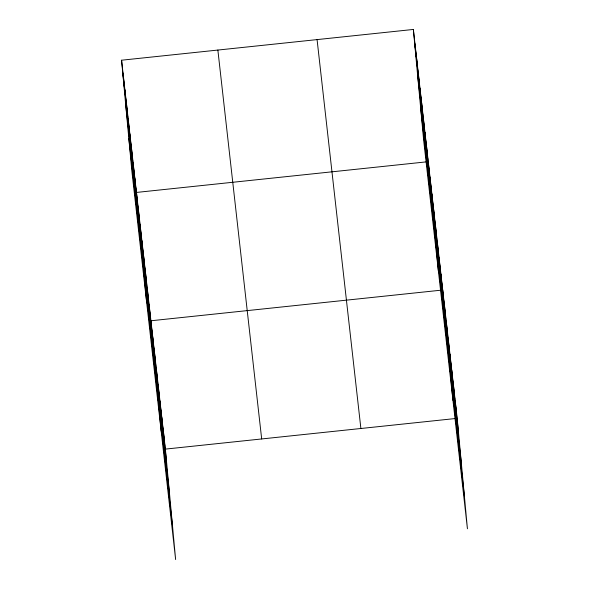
<?xml version="1.0" encoding="UTF-8"?>
<svg xmlns="http://www.w3.org/2000/svg" width="589" height="589" viewBox="0 0 589 589"><rect width="100%" height="100%" fill="white"/><g stroke="black" fill="none" stroke-linecap="round" stroke-linejoin="round"><path stroke-width="0.88" d="M121.57 60.211L165.384 449.105L175.632 559.55L131.818 170.663L121.57 60.211L413.368 29.45L457.182 418.337L467.43 528.789L423.616 139.895L413.368 29.45M426.517 161.857L136.464 192.434L146.713 302.886M165.384 449.105L455.437 418.529M414.523 41.856L458.338 430.75M417.52 74.214L461.334 463.101M420.612 107.544L464.426 496.439M317.073 39.603L360.888 428.49M217.864 50.058L261.678 438.952M122.718 72.624L166.532 461.511M125.722 104.975L169.536 493.862M128.814 138.305L172.629 527.199M455.378 402.302L456.527 414.708M453.567 386.259L454.723 398.665M451.763 370.216L452.912 382.622M449.959 354.173L451.108 366.579M448.148 338.13L449.297 350.543M446.344 322.087L447.493 334.5M444.533 306.052L445.682 318.458M452.97 400.454L442.729 290.009L150.924 320.769L161.172 431.214M440.918 273.966L442.067 286.372M439.114 257.923L440.263 270.329M437.303 241.88L438.452 254.293M435.499 225.837L436.648 238.251M433.688 209.794L434.837 222.208M431.884 193.759L433.033 206.165M430.073 177.716L431.222 190.122M428.269 161.673L438.51 272.118M426.613 146.985L427.761 159.391M424.956 132.289L426.105 144.695M423.3 117.601L424.455 130.007M421.643 102.906L422.799 115.319M419.994 88.217L421.142 100.623M418.337 73.522L419.486 85.935M416.681 58.834L417.829 71.24M415.024 44.138L416.173 56.551M163.58 433.062L164.729 445.468M161.769 417.019L162.925 429.425M159.965 400.976L161.114 413.382M158.154 384.934L159.31 397.347M156.35 368.891L157.499 381.304M154.539 352.848L155.695 365.261M152.735 336.812L153.884 349.218M149.12 304.727L150.269 317.132M147.309 288.684L148.465 301.097M145.505 272.641L146.654 285.054M143.694 256.598L144.85 269.011M141.89 240.562L143.039 252.968M140.079 224.519L141.235 236.925M138.275 208.477L139.424 220.882M134.807 177.745L135.963 190.151M133.158 163.05L134.307 175.463M131.502 148.362L132.65 160.768M129.845 133.666L130.994 146.079M128.188 118.978L129.344 131.384M126.532 104.282L127.688 116.696M124.883 89.594L126.031 102M123.226 74.906L124.375 87.312"/></g></svg>
